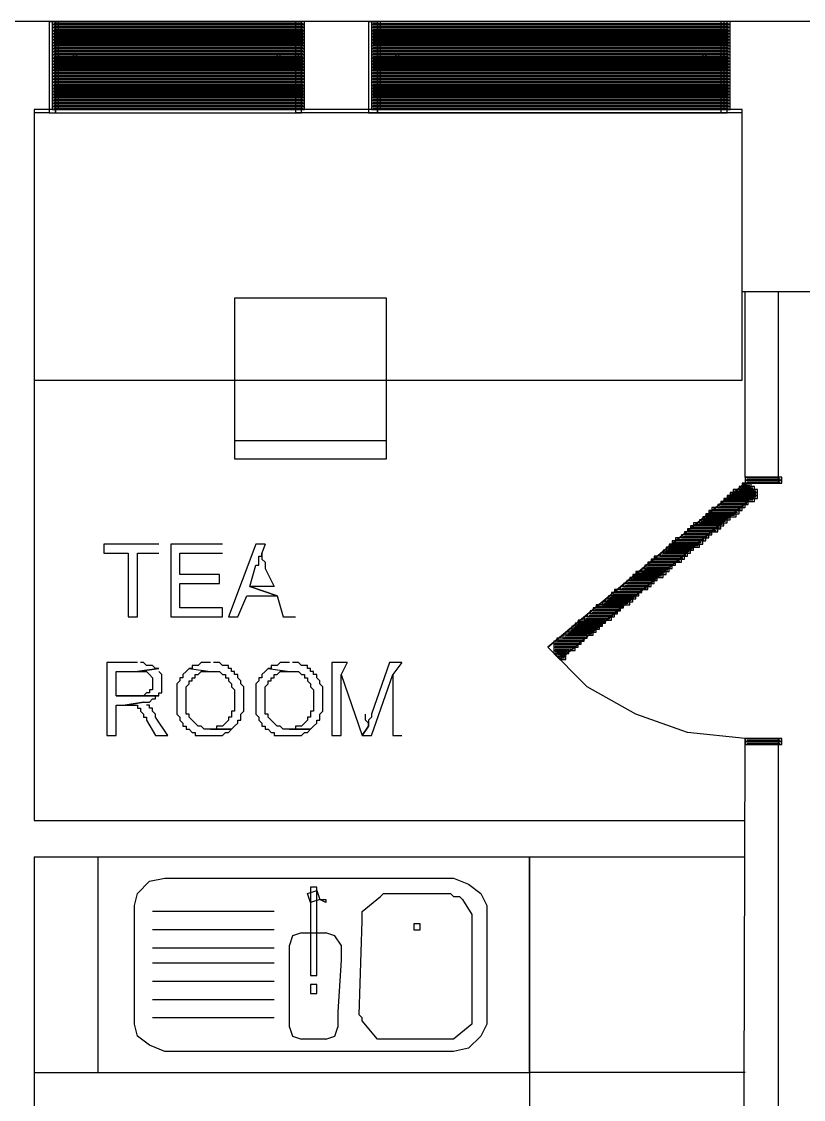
# Model space of a CAD drawing. Header units: millimetres. Extents: x 32 to 412, y 50 to 564.
# Drawn here: x 313.21 to 335.01, y 222.19 to 252.26 of the extents above; entities that cross this region are included whole.
import ezdxf

# ---------------------------------------------------------------- set-up
doc = ezdxf.new("R2010")
doc.units = ezdxf.units.MM
doc.layers.add('lease-plan', color=7, linetype='CONTINUOUS')

msp = doc.modelspace()

# ---------------------------------------------------------------- linework, layer by layer
at = {"layer": 'lease-plan', "color": 7}
for points in [[(313.983, 252.26), (310.254, 252.26)], [(313.983, 249.718), (321.017, 249.718), (321.017, 252.26), (313.983, 252.26), (313.983, 249.718), (313.983, 249.718)], [(313.983, 249.718), (314.153, 249.718), (314.153, 252.26), (313.983, 252.26), (313.983, 249.718), (313.983, 249.718), (314.153, 249.718), (314.153, 252.26), (313.983, 252.26), (313.983, 249.718), (313.983, 249.718)], [(313.983, 252.26), (314.153, 252.26)], [(313.983, 252.26), (321.017, 252.26)], [(314.068, 252.176), (321.102, 252.176), (321.102, 252.26), (314.068, 252.26), (314.068, 252.176), (314.068, 252.176)], [(314.068, 252.176), (314.237, 252.176), (314.237, 252.26), (314.068, 252.26), (314.068, 252.176), (314.068, 252.176)], [(314.068, 252.091), (321.102, 252.091), (321.102, 252.176), (314.068, 252.176), (314.068, 252.091), (314.068, 252.091)], [(314.068, 252.091), (314.237, 252.091), (314.237, 252.176), (314.068, 252.176), (314.068, 252.091), (314.068, 252.091)], [(314.068, 252.006), (321.102, 252.006), (321.102, 252.091), (314.068, 252.091), (314.068, 252.006), (314.068, 252.006)], [(314.068, 252.006), (314.237, 252.006), (314.237, 252.091), (314.068, 252.091), (314.068, 252.006), (314.068, 252.006)], [(314.068, 251.921), (321.102, 251.921), (321.102, 252.006), (314.068, 252.006), (314.068, 251.921), (314.068, 251.921)], [(314.068, 251.921), (314.237, 251.921), (314.237, 252.006), (314.068, 252.006), (314.068, 251.921), (314.068, 251.921)], [(314.11, 252.218), (321.059, 252.218)], [(314.11, 252.218), (314.195, 252.218)], [(314.11, 252.133), (321.059, 252.133)], [(314.11, 252.133), (314.195, 252.133)], [(314.11, 252.048), (321.059, 252.048)], [(314.11, 252.048), (314.195, 252.048)], [(314.153, 252.26), (314.153, 249.718)], [(320.848, 252.176), (321.102, 252.176), (321.102, 252.26), (320.848, 252.26), (320.848, 252.176), (320.848, 252.176)], [(320.848, 249.718), (321.017, 249.718), (321.017, 252.26), (320.848, 252.26), (320.848, 249.718), (320.848, 249.718), (321.017, 249.718), (321.017, 252.26), (320.848, 252.26), (320.848, 249.718), (320.848, 249.718)], [(321.017, 252.26), (320.848, 252.26)], [(320.848, 252.26), (320.848, 249.718)], [(320.848, 252.091), (321.102, 252.091), (321.102, 252.176), (320.848, 252.176), (320.848, 252.091), (320.848, 252.091)], [(320.848, 252.006), (321.102, 252.006), (321.102, 252.091), (320.848, 252.091), (320.848, 252.006), (320.848, 252.006)], [(320.848, 251.921), (321.102, 251.921), (321.102, 252.006), (320.848, 252.006), (320.848, 251.921), (320.848, 251.921)], [(320.89, 252.218), (321.059, 252.218)], [(320.89, 252.133), (321.059, 252.133)], [(320.89, 252.048), (321.059, 252.048)], [(322.881, 252.26), (321.017, 252.26)], [(322.881, 249.718), (332.882, 249.718), (332.882, 252.26), (322.881, 252.26), (322.881, 249.718), (322.881, 249.718)], [(322.881, 249.718), (323.136, 249.718), (323.136, 252.26), (322.881, 252.26), (322.881, 249.718), (322.881, 249.718), (323.136, 249.718), (323.136, 252.26), (322.881, 252.26), (322.881, 249.718), (322.881, 249.718)], [(322.881, 252.26), (323.136, 252.26)], [(332.882, 252.26), (322.881, 252.26)], [(322.966, 252.176), (332.966, 252.176), (332.966, 252.26), (322.966, 252.26), (322.966, 252.176), (322.966, 252.176)], [(322.966, 252.176), (323.22, 252.176), (323.22, 252.26), (322.966, 252.26), (322.966, 252.176), (322.966, 252.176)], [(322.966, 252.091), (332.966, 252.091), (332.966, 252.176), (322.966, 252.176), (322.966, 252.091), (322.966, 252.091)], [(322.966, 252.091), (323.22, 252.091), (323.22, 252.176), (322.966, 252.176), (322.966, 252.091), (322.966, 252.091)], [(322.966, 252.006), (332.966, 252.006), (332.966, 252.091), (322.966, 252.091), (322.966, 252.006), (322.966, 252.006)], [(322.966, 252.006), (323.22, 252.006), (323.22, 252.091), (322.966, 252.091), (322.966, 252.006), (322.966, 252.006)], [(322.966, 251.921), (332.966, 251.921), (332.966, 252.006), (322.966, 252.006), (322.966, 251.921), (322.966, 251.921)], [(322.966, 251.921), (323.22, 251.921), (323.22, 252.006), (322.966, 252.006), (322.966, 251.921), (322.966, 251.921)], [(323.009, 252.218), (332.924, 252.218)], [(323.009, 252.218), (323.178, 252.218)], [(323.009, 252.133), (332.924, 252.133)], [(323.009, 252.133), (323.178, 252.133)], [(323.009, 252.048), (332.924, 252.048)], [(323.009, 252.048), (323.178, 252.048)], [(323.136, 252.26), (323.136, 249.718)], [(332.712, 249.718), (332.882, 249.718), (332.882, 252.26), (332.712, 252.26), (332.712, 249.718), (332.712, 249.718), (332.882, 249.718), (332.882, 252.26), (332.712, 252.26), (332.712, 249.718), (332.712, 249.718)], [(332.882, 252.26), (332.712, 252.26)], [(332.712, 252.26), (332.712, 249.718)], [(332.797, 252.176), (332.966, 252.176), (332.966, 252.26), (332.797, 252.26), (332.797, 252.176), (332.797, 252.176)], [(332.797, 252.091), (332.966, 252.091), (332.966, 252.176), (332.797, 252.176), (332.797, 252.091), (332.797, 252.091)], [(332.797, 252.006), (332.966, 252.006), (332.966, 252.091), (332.797, 252.091), (332.797, 252.006), (332.797, 252.006)], [(332.797, 251.921), (332.966, 251.921), (332.966, 252.006), (332.797, 252.006), (332.797, 251.921), (332.797, 251.921)], [(332.839, 252.218), (332.924, 252.218)], [(332.839, 252.133), (332.924, 252.133)], [(332.839, 252.048), (332.924, 252.048)], [(335.848, 252.26), (332.882, 252.26)], [(314.068, 251.837), (321.102, 251.837), (321.102, 251.921), (314.068, 251.921), (314.068, 251.837), (314.068, 251.837)], [(314.068, 251.837), (314.237, 251.837), (314.237, 251.921), (314.068, 251.921), (314.068, 251.837), (314.068, 251.837)], [(314.068, 251.752), (321.102, 251.752), (321.102, 251.837), (314.068, 251.837), (314.068, 251.752), (314.068, 251.752)], [(314.068, 251.752), (314.237, 251.752), (314.237, 251.837), (314.068, 251.837), (314.068, 251.752), (314.068, 251.752)], [(314.068, 251.667), (321.102, 251.667), (321.102, 251.752), (314.068, 251.752), (314.068, 251.667), (314.068, 251.667)], [(314.068, 251.667), (314.237, 251.667), (314.237, 251.752), (314.068, 251.752), (314.068, 251.667), (314.068, 251.667)], [(314.11, 251.964), (321.059, 251.964)], [(314.11, 251.964), (314.195, 251.964)], [(314.11, 251.879), (321.059, 251.879)], [(314.11, 251.879), (314.195, 251.879)], [(314.11, 251.794), (321.059, 251.794)], [(314.11, 251.794), (314.195, 251.794)], [(314.11, 251.709), (321.059, 251.709)], [(314.11, 251.709), (314.195, 251.709)], [(320.848, 251.837), (321.102, 251.837), (321.102, 251.921), (320.848, 251.921), (320.848, 251.837), (320.848, 251.837)], [(320.848, 251.752), (321.102, 251.752), (321.102, 251.837), (320.848, 251.837), (320.848, 251.752), (320.848, 251.752)], [(320.848, 251.667), (321.102, 251.667), (321.102, 251.752), (320.848, 251.752), (320.848, 251.667), (320.848, 251.667)], [(320.89, 251.964), (321.059, 251.964)], [(320.89, 251.879), (321.059, 251.879)], [(320.89, 251.794), (321.059, 251.794)], [(320.89, 251.709), (321.059, 251.709)], [(322.966, 251.837), (332.966, 251.837), (332.966, 251.921), (322.966, 251.921), (322.966, 251.837), (322.966, 251.837)], [(322.966, 251.837), (323.22, 251.837), (323.22, 251.921), (322.966, 251.921), (322.966, 251.837), (322.966, 251.837)], [(322.966, 251.752), (332.966, 251.752), (332.966, 251.837), (322.966, 251.837), (322.966, 251.752), (322.966, 251.752)], [(322.966, 251.752), (323.22, 251.752), (323.22, 251.837), (322.966, 251.837), (322.966, 251.752), (322.966, 251.752)], [(322.966, 251.667), (332.966, 251.667), (332.966, 251.752), (322.966, 251.752), (322.966, 251.667), (322.966, 251.667)], [(322.966, 251.667), (323.22, 251.667), (323.22, 251.752), (322.966, 251.752), (322.966, 251.667), (322.966, 251.667)], [(323.009, 251.964), (332.924, 251.964)], [(323.009, 251.964), (323.178, 251.964)], [(323.009, 251.879), (332.924, 251.879)], [(323.009, 251.879), (323.178, 251.879)], [(323.009, 251.794), (332.924, 251.794)], [(323.009, 251.794), (323.178, 251.794)], [(323.009, 251.709), (332.924, 251.709)], [(323.009, 251.709), (323.178, 251.709)], [(332.797, 251.837), (332.966, 251.837), (332.966, 251.921), (332.797, 251.921), (332.797, 251.837), (332.797, 251.837)], [(332.797, 251.752), (332.966, 251.752), (332.966, 251.837), (332.797, 251.837), (332.797, 251.752), (332.797, 251.752)], [(332.797, 251.667), (332.966, 251.667), (332.966, 251.752), (332.797, 251.752), (332.797, 251.667), (332.797, 251.667)], [(332.839, 251.964), (332.924, 251.964)], [(332.839, 251.879), (332.924, 251.879)], [(332.839, 251.794), (332.924, 251.794)], [(332.839, 251.709), (332.924, 251.709)], [(314.068, 251.582), (321.102, 251.582), (321.102, 251.667), (314.068, 251.667), (314.068, 251.582), (314.068, 251.582)], [(314.068, 251.582), (314.237, 251.582), (314.237, 251.667), (314.068, 251.667), (314.068, 251.582), (314.068, 251.582)], [(314.068, 251.498), (321.102, 251.498), (321.102, 251.582), (314.068, 251.582), (314.068, 251.498), (314.068, 251.498)], [(314.068, 251.498), (314.237, 251.498), (314.237, 251.582), (314.068, 251.582), (314.068, 251.498), (314.068, 251.498)], [(314.068, 251.413), (321.102, 251.413), (321.102, 251.498), (314.068, 251.498), (314.068, 251.413), (314.068, 251.413)], [(314.068, 251.413), (314.237, 251.413), (314.237, 251.498), (314.068, 251.498), (314.068, 251.413), (314.068, 251.413)], [(314.068, 251.328), (321.102, 251.328), (321.102, 251.413), (314.068, 251.413), (314.068, 251.328), (314.068, 251.328)], [(314.068, 251.328), (314.237, 251.328), (314.237, 251.413), (314.068, 251.413), (314.068, 251.328), (314.068, 251.328)], [(314.11, 251.625), (321.059, 251.625)], [(314.11, 251.625), (314.195, 251.625)], [(314.11, 251.54), (321.059, 251.54)], [(314.11, 251.54), (314.195, 251.54)], [(314.11, 251.455), (321.059, 251.455)], [(314.11, 251.455), (314.195, 251.455)], [(320.848, 251.582), (321.102, 251.582), (321.102, 251.667), (320.848, 251.667), (320.848, 251.582), (320.848, 251.582)], [(320.848, 251.498), (321.102, 251.498), (321.102, 251.582), (320.848, 251.582), (320.848, 251.498), (320.848, 251.498)], [(320.848, 251.413), (321.102, 251.413), (321.102, 251.498), (320.848, 251.498), (320.848, 251.413), (320.848, 251.413)], [(320.848, 251.328), (321.102, 251.328), (321.102, 251.413), (320.848, 251.413), (320.848, 251.328), (320.848, 251.328)], [(320.89, 251.625), (321.059, 251.625)], [(320.89, 251.54), (321.059, 251.54)], [(320.89, 251.455), (321.059, 251.455)], [(322.966, 251.582), (332.966, 251.582), (332.966, 251.667), (322.966, 251.667), (322.966, 251.582), (322.966, 251.582)], [(322.966, 251.582), (323.22, 251.582), (323.22, 251.667), (322.966, 251.667), (322.966, 251.582), (322.966, 251.582)], [(322.966, 251.498), (332.966, 251.498), (332.966, 251.582), (322.966, 251.582), (322.966, 251.498), (322.966, 251.498)], [(322.966, 251.498), (323.22, 251.498), (323.22, 251.582), (322.966, 251.582), (322.966, 251.498), (322.966, 251.498)], [(322.966, 251.413), (332.966, 251.413), (332.966, 251.498), (322.966, 251.498), (322.966, 251.413), (322.966, 251.413)], [(322.966, 251.413), (323.22, 251.413), (323.22, 251.498), (322.966, 251.498), (322.966, 251.413), (322.966, 251.413)], [(322.966, 251.328), (332.966, 251.328), (332.966, 251.413), (322.966, 251.413), (322.966, 251.328), (322.966, 251.328)], [(322.966, 251.328), (323.22, 251.328), (323.22, 251.413), (322.966, 251.413), (322.966, 251.328), (322.966, 251.328)], [(323.009, 251.625), (332.924, 251.625)], [(323.009, 251.625), (323.178, 251.625)], [(323.009, 251.54), (332.924, 251.54)], [(323.009, 251.54), (323.178, 251.54)], [(323.009, 251.455), (332.924, 251.455)], [(323.009, 251.455), (323.178, 251.455)], [(332.797, 251.582), (332.966, 251.582), (332.966, 251.667), (332.797, 251.667), (332.797, 251.582), (332.797, 251.582)], [(332.797, 251.498), (332.966, 251.498), (332.966, 251.582), (332.797, 251.582), (332.797, 251.498), (332.797, 251.498)], [(332.797, 251.413), (332.966, 251.413), (332.966, 251.498), (332.797, 251.498), (332.797, 251.413), (332.797, 251.413)], [(332.797, 251.328), (332.966, 251.328), (332.966, 251.413), (332.797, 251.413), (332.797, 251.328), (332.797, 251.328)], [(332.839, 251.625), (332.924, 251.625)], [(332.839, 251.54), (332.924, 251.54)], [(332.839, 251.455), (332.924, 251.455)], [(314.068, 251.243), (321.102, 251.243), (321.102, 251.328), (314.068, 251.328), (314.068, 251.243), (314.068, 251.243)], [(314.068, 251.243), (314.237, 251.243), (314.237, 251.328), (314.068, 251.328), (314.068, 251.243), (314.068, 251.243)], [(314.068, 251.159), (321.102, 251.159), (321.102, 251.243), (314.068, 251.243), (314.068, 251.159), (314.068, 251.159)], [(314.068, 251.159), (314.237, 251.159), (314.237, 251.243), (314.068, 251.243), (314.068, 251.159), (314.068, 251.159)], [(314.068, 251.074), (321.102, 251.074), (321.102, 251.159), (314.068, 251.159), (314.068, 251.074), (314.068, 251.074)], [(314.068, 251.074), (314.237, 251.074), (314.237, 251.159), (314.068, 251.159), (314.068, 251.074), (314.068, 251.074)], [(314.11, 251.37), (321.059, 251.37)], [(314.11, 251.37), (314.195, 251.37)], [(314.11, 251.286), (321.059, 251.286)], [(314.11, 251.286), (314.195, 251.286)], [(314.11, 251.201), (321.059, 251.201)], [(314.11, 251.201), (314.195, 251.201)], [(314.11, 251.116), (321.059, 251.116)], [(314.11, 251.116), (314.195, 251.116)], [(314.153, 251.328), (314.153, 250.989)], [(314.153, 250.989), (314.661, 250.989), (314.661, 251.328), (314.153, 251.328), (314.153, 250.989), (314.153, 250.989), (314.661, 250.989), (314.661, 251.328), (314.153, 251.328), (314.153, 250.989), (314.153, 250.989)], [(314.153, 251.328), (314.661, 251.328)], [(314.237, 251.243), (314.746, 251.243), (314.746, 251.328), (314.237, 251.328), (314.237, 251.243), (314.237, 251.243)], [(314.237, 251.159), (314.746, 251.159), (314.746, 251.243), (314.237, 251.243), (314.237, 251.159), (314.237, 251.159)], [(314.237, 251.074), (314.746, 251.074), (314.746, 251.159), (314.237, 251.159), (314.237, 251.074), (314.237, 251.074)], [(314.28, 251.286), (314.703, 251.286)], [(314.28, 251.201), (314.703, 251.201)], [(314.28, 251.116), (314.703, 251.116)], [(314.661, 250.989), (320.339, 250.989), (320.339, 251.328), (314.661, 251.328), (314.661, 250.989), (314.661, 250.989), (320.339, 250.989), (320.339, 251.328), (314.661, 251.328), (314.661, 250.989), (314.661, 250.989)], [(314.661, 251.328), (314.661, 250.989)], [(314.661, 251.159), (320.339, 251.159)], [(314.661, 251.159), (320.339, 251.159), (314.661, 251.159), (314.661, 251.159)], [(320.339, 251.159), (314.661, 251.159), (320.339, 251.159), (314.661, 251.159), (320.339, 251.159), (320.339, 251.159)], [(314.746, 251.243), (320.424, 251.243), (320.424, 251.328), (314.746, 251.328), (314.746, 251.243), (314.746, 251.243)], [(314.746, 251.159), (320.424, 251.159), (320.424, 251.243), (314.746, 251.243), (314.746, 251.159), (314.746, 251.159)], [(314.746, 251.074), (320.424, 251.074), (320.424, 251.159), (314.746, 251.159), (314.746, 251.074), (314.746, 251.074)], [(314.787, 251.286), (320.38, 251.286)], [(314.787, 251.201), (320.38, 251.201)], [(314.787, 251.116), (320.38, 251.116)], [(320.339, 251.243), (320.932, 251.243), (320.932, 251.328), (320.339, 251.328), (320.339, 251.243), (320.339, 251.243)], [(320.339, 250.989), (320.848, 250.989), (320.848, 251.328), (320.339, 251.328), (320.339, 250.989), (320.339, 250.989), (320.848, 250.989), (320.848, 251.328), (320.339, 251.328), (320.339, 250.989), (320.339, 250.989)], [(320.848, 251.328), (320.339, 251.328)], [(320.339, 251.328), (320.339, 250.989)], [(320.339, 251.159), (320.932, 251.159), (320.932, 251.243), (320.339, 251.243), (320.339, 251.159), (320.339, 251.159)], [(320.339, 251.074), (320.932, 251.074), (320.932, 251.159), (320.339, 251.159), (320.339, 251.074), (320.339, 251.074)], [(320.381, 251.286), (320.889, 251.286)], [(320.381, 251.201), (320.889, 251.201)], [(320.381, 251.116), (320.889, 251.116)], [(320.848, 251.243), (321.102, 251.243), (321.102, 251.328), (320.848, 251.328), (320.848, 251.243), (320.848, 251.243)], [(320.848, 251.328), (320.848, 250.989)], [(320.848, 251.159), (321.102, 251.159), (321.102, 251.243), (320.848, 251.243), (320.848, 251.159), (320.848, 251.159)], [(320.848, 251.074), (321.102, 251.074), (321.102, 251.159), (320.848, 251.159), (320.848, 251.074), (320.848, 251.074)], [(320.89, 251.37), (321.059, 251.37)], [(320.89, 251.286), (321.059, 251.286)], [(320.89, 251.201), (321.059, 251.201)], [(320.89, 251.116), (321.059, 251.116)], [(322.966, 251.243), (332.966, 251.243), (332.966, 251.328), (322.966, 251.328), (322.966, 251.243), (322.966, 251.243)], [(322.966, 251.243), (323.22, 251.243), (323.22, 251.328), (322.966, 251.328), (322.966, 251.243), (322.966, 251.243)], [(322.966, 251.159), (332.966, 251.159), (332.966, 251.243), (322.966, 251.243), (322.966, 251.159), (322.966, 251.159)], [(322.966, 251.159), (323.22, 251.159), (323.22, 251.243), (322.966, 251.243), (322.966, 251.159), (322.966, 251.159)], [(322.966, 251.074), (332.966, 251.074), (332.966, 251.159), (322.966, 251.159), (322.966, 251.074), (322.966, 251.074)], [(322.966, 251.074), (323.22, 251.074), (323.22, 251.159), (322.966, 251.159), (322.966, 251.074), (322.966, 251.074)], [(323.009, 251.37), (332.924, 251.37)], [(323.009, 251.37), (323.178, 251.37)], [(323.009, 251.286), (332.924, 251.286)], [(323.009, 251.286), (323.178, 251.286)], [(323.009, 251.201), (332.924, 251.201)], [(323.009, 251.201), (323.178, 251.201)], [(323.009, 251.116), (332.924, 251.116)], [(323.009, 251.116), (323.178, 251.116)], [(323.136, 251.328), (323.136, 250.989)], [(323.136, 251.243), (323.729, 251.243), (323.729, 251.328), (323.136, 251.328), (323.136, 251.243), (323.136, 251.243)], [(323.136, 250.989), (323.644, 250.989), (323.644, 251.328), (323.136, 251.328), (323.136, 250.989), (323.136, 250.989), (323.644, 250.989), (323.644, 251.328), (323.136, 251.328), (323.136, 250.989), (323.136, 250.989)], [(323.136, 251.328), (323.644, 251.328)], [(323.136, 251.159), (323.729, 251.159), (323.729, 251.243), (323.136, 251.243), (323.136, 251.159), (323.136, 251.159)], [(323.136, 251.074), (323.729, 251.074), (323.729, 251.159), (323.136, 251.159), (323.136, 251.074), (323.136, 251.074)], [(323.177, 251.286), (323.685, 251.286)], [(323.177, 251.201), (323.685, 251.201)], [(323.177, 251.116), (323.685, 251.116)], [(323.644, 251.243), (332.288, 251.243), (332.288, 251.328), (323.644, 251.328), (323.644, 251.243), (323.644, 251.243)], [(323.644, 250.989), (332.204, 250.989), (332.204, 251.328), (323.644, 251.328), (323.644, 250.989), (323.644, 250.989), (332.204, 250.989), (332.204, 251.328), (323.644, 251.328), (323.644, 250.989), (323.644, 250.989)], [(323.644, 251.328), (323.644, 250.989)], [(323.644, 251.159), (332.288, 251.159), (332.288, 251.243), (323.644, 251.243), (323.644, 251.159), (323.644, 251.159)], [(323.644, 251.074), (332.288, 251.074), (332.288, 251.159), (323.644, 251.159), (323.644, 251.074), (323.644, 251.074)], [(323.644, 251.159), (332.204, 251.159), (323.644, 251.159), (332.204, 251.159), (332.204, 251.159)], [(323.644, 251.159), (332.204, 251.159), (323.644, 251.159), (332.204, 251.159), (323.644, 251.159), (323.644, 251.159)], [(323.686, 251.286), (332.245, 251.286)], [(323.686, 251.201), (332.245, 251.201)], [(323.686, 251.116), (332.245, 251.116)], [(332.204, 250.989), (332.712, 250.989), (332.712, 251.328), (332.204, 251.328), (332.204, 250.989), (332.204, 250.989), (332.712, 250.989), (332.712, 251.328), (332.204, 251.328), (332.204, 250.989), (332.204, 250.989)], [(332.712, 251.328), (332.204, 251.328)], [(332.204, 251.328), (332.204, 250.989)], [(332.288, 251.243), (332.797, 251.243), (332.797, 251.328), (332.288, 251.328), (332.288, 251.243), (332.288, 251.243)], [(332.288, 251.159), (332.797, 251.159), (332.797, 251.243), (332.288, 251.243), (332.288, 251.159), (332.288, 251.159)], [(332.288, 251.074), (332.797, 251.074), (332.797, 251.159), (332.288, 251.159), (332.288, 251.074), (332.288, 251.074)], [(332.331, 251.286), (332.754, 251.286)], [(332.331, 251.201), (332.754, 251.201)], [(332.331, 251.116), (332.754, 251.116)], [(332.712, 251.328), (332.712, 250.989)], [(332.797, 251.243), (332.966, 251.243), (332.966, 251.328), (332.797, 251.328), (332.797, 251.243), (332.797, 251.243)], [(332.797, 251.159), (332.966, 251.159), (332.966, 251.243), (332.797, 251.243), (332.797, 251.159), (332.797, 251.159)], [(332.797, 251.074), (332.966, 251.074), (332.966, 251.159), (332.797, 251.159), (332.797, 251.074), (332.797, 251.074)], [(332.839, 251.37), (332.924, 251.37)], [(332.839, 251.286), (332.924, 251.286)], [(332.839, 251.201), (332.924, 251.201)], [(332.839, 251.116), (332.924, 251.116)], [(314.068, 250.989), (321.102, 250.989), (321.102, 251.074), (314.068, 251.074), (314.068, 250.989), (314.068, 250.989)], [(314.068, 250.989), (314.237, 250.989), (314.237, 251.074), (314.068, 251.074), (314.068, 250.989), (314.068, 250.989)], [(314.068, 250.904), (321.102, 250.904), (321.102, 250.989), (314.068, 250.989), (314.068, 250.904), (314.068, 250.904)], [(314.068, 250.904), (314.237, 250.904), (314.237, 250.989), (314.068, 250.989), (314.068, 250.904), (314.068, 250.904)], [(314.068, 250.82), (321.102, 250.82), (321.102, 250.904), (314.068, 250.904), (314.068, 250.82), (314.068, 250.82)], [(314.068, 250.82), (314.237, 250.82), (314.237, 250.904), (314.068, 250.904), (314.068, 250.82), (314.068, 250.82)], [(314.068, 250.735), (321.102, 250.735), (321.102, 250.82), (314.068, 250.82), (314.068, 250.735), (314.068, 250.735)], [(314.068, 250.735), (314.237, 250.735), (314.237, 250.82), (314.068, 250.82), (314.068, 250.735), (314.068, 250.735)], [(314.11, 251.031), (321.059, 251.031)], [(314.11, 251.031), (314.195, 251.031)], [(314.11, 250.947), (321.059, 250.947)], [(314.11, 250.947), (314.195, 250.947)], [(314.11, 250.862), (321.059, 250.862)], [(314.11, 250.862), (314.195, 250.862)], [(314.153, 250.989), (314.661, 250.989)], [(314.237, 250.989), (314.746, 250.989), (314.746, 251.074), (314.237, 251.074), (314.237, 250.989), (314.237, 250.989)], [(314.28, 251.031), (314.703, 251.031)], [(314.746, 250.989), (320.424, 250.989), (320.424, 251.074), (314.746, 251.074), (314.746, 250.989), (314.746, 250.989)], [(314.787, 251.031), (320.38, 251.031)], [(320.339, 250.989), (320.932, 250.989), (320.932, 251.074), (320.339, 251.074), (320.339, 250.989), (320.339, 250.989)], [(320.848, 250.989), (320.339, 250.989)], [(320.381, 251.031), (320.889, 251.031)], [(320.848, 250.989), (321.102, 250.989), (321.102, 251.074), (320.848, 251.074), (320.848, 250.989), (320.848, 250.989)], [(320.848, 250.904), (321.102, 250.904), (321.102, 250.989), (320.848, 250.989), (320.848, 250.904), (320.848, 250.904)], [(320.848, 250.82), (321.102, 250.82), (321.102, 250.904), (320.848, 250.904), (320.848, 250.82), (320.848, 250.82)], [(320.848, 250.735), (321.102, 250.735), (321.102, 250.82), (320.848, 250.82), (320.848, 250.735), (320.848, 250.735)], [(320.89, 251.031), (321.059, 251.031)], [(320.89, 250.947), (321.059, 250.947)], [(320.89, 250.862), (321.059, 250.862)], [(322.966, 250.989), (332.966, 250.989), (332.966, 251.074), (322.966, 251.074), (322.966, 250.989), (322.966, 250.989)], [(322.966, 250.989), (323.22, 250.989), (323.22, 251.074), (322.966, 251.074), (322.966, 250.989), (322.966, 250.989)], [(322.966, 250.904), (332.966, 250.904), (332.966, 250.989), (322.966, 250.989), (322.966, 250.904), (322.966, 250.904)], [(322.966, 250.904), (323.22, 250.904), (323.22, 250.989), (322.966, 250.989), (322.966, 250.904), (322.966, 250.904)], [(322.966, 250.82), (332.966, 250.82), (332.966, 250.904), (322.966, 250.904), (322.966, 250.82), (322.966, 250.82)], [(322.966, 250.82), (323.22, 250.82), (323.22, 250.904), (322.966, 250.904), (322.966, 250.82), (322.966, 250.82)], [(322.966, 250.735), (332.966, 250.735), (332.966, 250.82), (322.966, 250.82), (322.966, 250.735), (322.966, 250.735)], [(322.966, 250.735), (323.22, 250.735), (323.22, 250.82), (322.966, 250.82), (322.966, 250.735), (322.966, 250.735)], [(323.009, 251.031), (332.924, 251.031)], [(323.009, 251.031), (323.178, 251.031)], [(323.009, 250.947), (332.924, 250.947)], [(323.009, 250.947), (323.178, 250.947)], [(323.009, 250.862), (332.924, 250.862)], [(323.009, 250.862), (323.178, 250.862)], [(323.136, 250.989), (323.729, 250.989), (323.729, 251.074), (323.136, 251.074), (323.136, 250.989), (323.136, 250.989)], [(323.136, 250.989), (323.644, 250.989)], [(323.177, 251.031), (323.685, 251.031)], [(323.644, 250.989), (332.288, 250.989), (332.288, 251.074), (323.644, 251.074), (323.644, 250.989), (323.644, 250.989)], [(323.686, 251.031), (332.245, 251.031)], [(332.712, 250.989), (332.204, 250.989)], [(332.288, 250.989), (332.797, 250.989), (332.797, 251.074), (332.288, 251.074), (332.288, 250.989), (332.288, 250.989)], [(332.331, 251.031), (332.754, 251.031)], [(332.797, 250.989), (332.966, 250.989), (332.966, 251.074), (332.797, 251.074), (332.797, 250.989), (332.797, 250.989)], [(332.797, 250.904), (332.966, 250.904), (332.966, 250.989), (332.797, 250.989), (332.797, 250.904), (332.797, 250.904)], [(332.797, 250.82), (332.966, 250.82), (332.966, 250.904), (332.797, 250.904), (332.797, 250.82), (332.797, 250.82)], [(332.797, 250.735), (332.966, 250.735), (332.966, 250.82), (332.797, 250.82), (332.797, 250.735), (332.797, 250.735)], [(332.839, 251.031), (332.924, 251.031)], [(332.839, 250.947), (332.924, 250.947)], [(332.839, 250.862), (332.924, 250.862)], [(314.068, 250.65), (321.102, 250.65), (321.102, 250.735), (314.068, 250.735), (314.068, 250.65), (314.068, 250.65)], [(314.068, 250.65), (314.237, 250.65), (314.237, 250.735), (314.068, 250.735), (314.068, 250.65), (314.068, 250.65)], [(314.068, 250.565), (321.102, 250.565), (321.102, 250.65), (314.068, 250.65), (314.068, 250.565), (314.068, 250.565)], [(314.068, 250.565), (314.237, 250.565), (314.237, 250.65), (314.068, 250.65), (314.068, 250.565), (314.068, 250.565)], [(314.068, 250.481), (321.102, 250.481), (321.102, 250.565), (314.068, 250.565), (314.068, 250.481), (314.068, 250.481)], [(314.068, 250.481), (314.237, 250.481), (314.237, 250.565), (314.068, 250.565), (314.068, 250.481), (314.068, 250.481)], [(314.11, 250.777), (321.059, 250.777)], [(314.11, 250.777), (314.195, 250.777)], [(314.11, 250.692), (321.059, 250.692)], [(314.11, 250.692), (314.195, 250.692)], [(314.11, 250.608), (321.059, 250.608)], [(314.11, 250.608), (314.195, 250.608)], [(314.11, 250.523), (321.059, 250.523)], [(314.11, 250.523), (314.195, 250.523)], [(320.848, 250.65), (321.102, 250.65), (321.102, 250.735), (320.848, 250.735), (320.848, 250.65), (320.848, 250.65)], [(320.848, 250.565), (321.102, 250.565), (321.102, 250.65), (320.848, 250.65), (320.848, 250.565), (320.848, 250.565)], [(320.848, 250.481), (321.102, 250.481), (321.102, 250.565), (320.848, 250.565), (320.848, 250.481), (320.848, 250.481)], [(320.89, 250.777), (321.059, 250.777)], [(320.89, 250.692), (321.059, 250.692)], [(320.89, 250.608), (321.059, 250.608)], [(320.89, 250.523), (321.059, 250.523)], [(322.966, 250.65), (332.966, 250.65), (332.966, 250.735), (322.966, 250.735), (322.966, 250.65), (322.966, 250.65)], [(322.966, 250.65), (323.22, 250.65), (323.22, 250.735), (322.966, 250.735), (322.966, 250.65), (322.966, 250.65)], [(322.966, 250.565), (332.966, 250.565), (332.966, 250.65), (322.966, 250.65), (322.966, 250.565), (322.966, 250.565)], [(322.966, 250.565), (323.22, 250.565), (323.22, 250.65), (322.966, 250.65), (322.966, 250.565), (322.966, 250.565)], [(322.966, 250.481), (332.966, 250.481), (332.966, 250.565), (322.966, 250.565), (322.966, 250.481), (322.966, 250.481)], [(322.966, 250.481), (323.22, 250.481), (323.22, 250.565), (322.966, 250.565), (322.966, 250.481), (322.966, 250.481)], [(323.009, 250.777), (332.924, 250.777)], [(323.009, 250.777), (323.178, 250.777)], [(323.009, 250.692), (332.924, 250.692)], [(323.009, 250.692), (323.178, 250.692)], [(323.009, 250.608), (332.924, 250.608)], [(323.009, 250.608), (323.178, 250.608)], [(323.009, 250.523), (332.924, 250.523)], [(323.009, 250.523), (323.178, 250.523)], [(332.797, 250.65), (332.966, 250.65), (332.966, 250.735), (332.797, 250.735), (332.797, 250.65), (332.797, 250.65)], [(332.797, 250.565), (332.966, 250.565), (332.966, 250.65), (332.797, 250.65), (332.797, 250.565), (332.797, 250.565)], [(332.797, 250.481), (332.966, 250.481), (332.966, 250.565), (332.797, 250.565), (332.797, 250.481), (332.797, 250.481)], [(332.839, 250.777), (332.924, 250.777)], [(332.839, 250.692), (332.924, 250.692)], [(332.839, 250.608), (332.924, 250.608)], [(332.839, 250.523), (332.924, 250.523)], [(314.068, 250.396), (321.102, 250.396), (321.102, 250.481), (314.068, 250.481), (314.068, 250.396), (314.068, 250.396)], [(314.068, 250.396), (314.237, 250.396), (314.237, 250.481), (314.068, 250.481), (314.068, 250.396), (314.068, 250.396)], [(314.068, 250.311), (321.102, 250.311), (321.102, 250.396), (314.068, 250.396), (314.068, 250.311), (314.068, 250.311)], [(314.068, 250.311), (314.237, 250.311), (314.237, 250.396), (314.068, 250.396), (314.068, 250.311), (314.068, 250.311)], [(314.068, 250.226), (321.102, 250.226), (321.102, 250.311), (314.068, 250.311), (314.068, 250.226), (314.068, 250.226)], [(314.068, 250.226), (314.237, 250.226), (314.237, 250.311), (314.068, 250.311), (314.068, 250.226), (314.068, 250.226)], [(314.068, 250.142), (321.102, 250.142), (321.102, 250.226), (314.068, 250.226), (314.068, 250.142), (314.068, 250.142)], [(314.068, 250.142), (314.237, 250.142), (314.237, 250.226), (314.068, 250.226), (314.068, 250.142), (314.068, 250.142)], [(314.11, 250.438), (321.059, 250.438)], [(314.11, 250.438), (314.195, 250.438)], [(314.11, 250.353), (321.059, 250.353)], [(314.11, 250.353), (314.195, 250.353)], [(314.11, 250.269), (321.059, 250.269)], [(314.11, 250.269), (314.195, 250.269)], [(320.848, 250.396), (321.102, 250.396), (321.102, 250.481), (320.848, 250.481), (320.848, 250.396), (320.848, 250.396)], [(320.848, 250.311), (321.102, 250.311), (321.102, 250.396), (320.848, 250.396), (320.848, 250.311), (320.848, 250.311)], [(320.848, 250.226), (321.102, 250.226), (321.102, 250.311), (320.848, 250.311), (320.848, 250.226), (320.848, 250.226)], [(320.848, 250.142), (321.102, 250.142), (321.102, 250.226), (320.848, 250.226), (320.848, 250.142), (320.848, 250.142)], [(320.89, 250.438), (321.059, 250.438)], [(320.89, 250.353), (321.059, 250.353)], [(320.89, 250.269), (321.059, 250.269)], [(322.966, 250.396), (332.966, 250.396), (332.966, 250.481), (322.966, 250.481), (322.966, 250.396), (322.966, 250.396)], [(322.966, 250.396), (323.22, 250.396), (323.22, 250.481), (322.966, 250.481), (322.966, 250.396), (322.966, 250.396)], [(322.966, 250.311), (332.966, 250.311), (332.966, 250.396), (322.966, 250.396), (322.966, 250.311), (322.966, 250.311)], [(322.966, 250.311), (323.22, 250.311), (323.22, 250.396), (322.966, 250.396), (322.966, 250.311), (322.966, 250.311)], [(322.966, 250.226), (332.966, 250.226), (332.966, 250.311), (322.966, 250.311), (322.966, 250.226), (322.966, 250.226)], [(322.966, 250.226), (323.22, 250.226), (323.22, 250.311), (322.966, 250.311), (322.966, 250.226), (322.966, 250.226)], [(322.966, 250.142), (332.966, 250.142), (332.966, 250.226), (322.966, 250.226), (322.966, 250.142), (322.966, 250.142)], [(322.966, 250.142), (323.22, 250.142), (323.22, 250.226), (322.966, 250.226), (322.966, 250.142), (322.966, 250.142)], [(323.009, 250.438), (332.924, 250.438)], [(323.009, 250.438), (323.178, 250.438)], [(323.009, 250.353), (332.924, 250.353)], [(323.009, 250.353), (323.178, 250.353)], [(323.009, 250.269), (332.924, 250.269)], [(323.009, 250.269), (323.178, 250.269)], [(332.797, 250.396), (332.966, 250.396), (332.966, 250.481), (332.797, 250.481), (332.797, 250.396), (332.797, 250.396)], [(332.797, 250.311), (332.966, 250.311), (332.966, 250.396), (332.797, 250.396), (332.797, 250.311), (332.797, 250.311)], [(332.797, 250.226), (332.966, 250.226), (332.966, 250.311), (332.797, 250.311), (332.797, 250.226), (332.797, 250.226)], [(332.797, 250.142), (332.966, 250.142), (332.966, 250.226), (332.797, 250.226), (332.797, 250.142), (332.797, 250.142)], [(332.839, 250.438), (332.924, 250.438)], [(332.839, 250.353), (332.924, 250.353)], [(332.839, 250.269), (332.924, 250.269)], [(314.068, 250.057), (321.102, 250.057), (321.102, 250.142), (314.068, 250.142), (314.068, 250.057), (314.068, 250.057)], [(314.068, 250.057), (314.237, 250.057), (314.237, 250.142), (314.068, 250.142), (314.068, 250.057), (314.068, 250.057)], [(314.068, 249.972), (321.102, 249.972), (321.102, 250.057), (314.068, 250.057), (314.068, 249.972), (314.068, 249.972)], [(314.068, 249.972), (314.237, 249.972), (314.237, 250.057), (314.068, 250.057), (314.068, 249.972), (314.068, 249.972)], [(314.068, 249.887), (321.102, 249.887), (321.102, 249.972), (314.068, 249.972), (314.068, 249.887), (314.068, 249.887)], [(314.068, 249.887), (314.237, 249.887), (314.237, 249.972), (314.068, 249.972), (314.068, 249.887), (314.068, 249.887)], [(314.068, 249.803), (321.102, 249.803), (321.102, 249.887), (314.068, 249.887), (314.068, 249.803), (314.068, 249.803)], [(314.068, 249.803), (314.237, 249.803), (314.237, 249.887), (314.068, 249.887), (314.068, 249.803), (314.068, 249.803)], [(314.11, 250.184), (321.059, 250.184)], [(314.11, 250.184), (314.195, 250.184)], [(314.11, 250.099), (321.059, 250.099)], [(314.11, 250.099), (314.195, 250.099)], [(314.11, 250.015), (321.059, 250.015)], [(314.11, 250.015), (314.195, 250.015)], [(314.11, 249.93), (321.059, 249.93)], [(314.11, 249.93), (314.195, 249.93)], [(320.848, 250.057), (321.102, 250.057), (321.102, 250.142), (320.848, 250.142), (320.848, 250.057), (320.848, 250.057)], [(320.848, 249.972), (321.102, 249.972), (321.102, 250.057), (320.848, 250.057), (320.848, 249.972), (320.848, 249.972)], [(320.848, 249.887), (321.102, 249.887), (321.102, 249.972), (320.848, 249.972), (320.848, 249.887), (320.848, 249.887)], [(320.848, 249.803), (321.102, 249.803), (321.102, 249.887), (320.848, 249.887), (320.848, 249.803), (320.848, 249.803)], [(320.89, 250.184), (321.059, 250.184)], [(320.89, 250.099), (321.059, 250.099)], [(320.89, 250.015), (321.059, 250.015)], [(320.89, 249.93), (321.059, 249.93)], [(322.966, 250.057), (332.966, 250.057), (332.966, 250.142), (322.966, 250.142), (322.966, 250.057), (322.966, 250.057)], [(322.966, 250.057), (323.22, 250.057), (323.22, 250.142), (322.966, 250.142), (322.966, 250.057), (322.966, 250.057)], [(322.966, 249.972), (332.966, 249.972), (332.966, 250.057), (322.966, 250.057), (322.966, 249.972), (322.966, 249.972)], [(322.966, 249.972), (323.22, 249.972), (323.22, 250.057), (322.966, 250.057), (322.966, 249.972), (322.966, 249.972)], [(322.966, 249.887), (332.966, 249.887), (332.966, 249.972), (322.966, 249.972), (322.966, 249.887), (322.966, 249.887)], [(322.966, 249.887), (323.22, 249.887), (323.22, 249.972), (322.966, 249.972), (322.966, 249.887), (322.966, 249.887)], [(322.966, 249.803), (332.966, 249.803), (332.966, 249.887), (322.966, 249.887), (322.966, 249.803), (322.966, 249.803)], [(322.966, 249.803), (323.22, 249.803), (323.22, 249.887), (322.966, 249.887), (322.966, 249.803), (322.966, 249.803)], [(323.009, 250.184), (332.924, 250.184)], [(323.009, 250.184), (323.178, 250.184)], [(323.009, 250.099), (332.924, 250.099)], [(323.009, 250.099), (323.178, 250.099)], [(323.009, 250.015), (332.924, 250.015)], [(323.009, 250.015), (323.178, 250.015)], [(323.009, 249.93), (332.924, 249.93)], [(323.009, 249.93), (323.178, 249.93)], [(332.797, 250.057), (332.966, 250.057), (332.966, 250.142), (332.797, 250.142), (332.797, 250.057), (332.797, 250.057)], [(332.797, 249.972), (332.966, 249.972), (332.966, 250.057), (332.797, 250.057), (332.797, 249.972), (332.797, 249.972)], [(332.797, 249.887), (332.966, 249.887), (332.966, 249.972), (332.797, 249.972), (332.797, 249.887), (332.797, 249.887)], [(332.797, 249.803), (332.966, 249.803), (332.966, 249.887), (332.797, 249.887), (332.797, 249.803), (332.797, 249.803)], [(332.839, 250.184), (332.924, 250.184)], [(332.839, 250.099), (332.924, 250.099)], [(332.839, 250.015), (332.924, 250.015)], [(332.839, 249.93), (332.924, 249.93)], [(313.559, 242.26), (333.305, 242.26), (333.305, 249.803), (313.559, 249.803), (313.559, 242.26), (313.559, 242.26)], [(313.559, 249.718), (313.559, 229.972)], [(313.983, 249.718), (313.559, 249.718)], [(313.983, 249.718), (314.153, 249.718)], [(313.983, 249.718), (321.017, 249.718)], [(314.11, 249.845), (321.059, 249.845)], [(314.11, 249.845), (314.195, 249.845)], [(321.017, 249.718), (320.848, 249.718)], [(320.89, 249.845), (321.059, 249.845)], [(322.881, 249.718), (321.017, 249.718)], [(322.881, 249.718), (323.136, 249.718)], [(332.882, 249.718), (322.881, 249.718)], [(323.009, 249.845), (332.924, 249.845)], [(323.009, 249.845), (323.178, 249.845)], [(332.882, 249.718), (332.712, 249.718)], [(332.839, 249.845), (332.924, 249.845)], [(333.305, 249.718), (332.882, 249.718)], [(333.305, 244.718), (333.305, 249.718)], [(319.153, 240.057), (323.39, 240.057), (323.39, 244.548), (319.153, 244.548), (319.153, 240.057), (319.153, 240.057), (323.39, 240.057), (323.39, 240.565), (319.153, 240.565), (319.153, 240.057), (319.153, 240.057)], [(336.356, 244.718), (333.305, 244.718)], [(333.39, 239.548), (333.39, 244.718)], [(334.322, 239.548), (334.322, 244.718)], [(333.39, 239.379), (327.882, 234.803), (328.22, 234.464), (333.644, 239.04), (333.39, 239.379), (333.39, 239.379)], [(327.882, 234.803), (328.22, 234.464), (333.644, 239.04), (333.39, 239.379), (327.882, 234.803), (333.39, 239.379)], [(333.305, 239.294), (333.559, 239.294), (333.559, 239.379), (333.305, 239.379), (333.305, 239.294), (333.305, 239.294)], [(333.39, 239.548), (334.322, 239.548)], [(333.39, 239.464), (334.407, 239.464), (334.407, 239.548), (333.39, 239.548), (333.39, 239.464), (333.39, 239.464)], [(333.39, 239.379), (334.322, 239.379), (334.322, 239.548), (333.39, 239.548), (333.39, 239.379), (333.39, 239.379), (334.322, 239.379), (334.322, 239.548), (333.39, 239.548), (333.39, 239.379), (333.39, 239.379)], [(333.39, 239.548), (333.39, 239.379)], [(333.39, 239.379), (334.407, 239.379), (334.407, 239.464), (333.39, 239.464), (333.39, 239.379), (333.39, 239.379)], [(333.39, 239.379), (334.322, 239.379)], [(333.39, 239.379), (333.644, 239.04)], [(333.432, 239.506), (334.364, 239.506)], [(333.432, 239.421), (334.364, 239.421)], [(334.322, 239.548), (334.322, 239.379)], [(332.966, 239.04), (333.729, 239.04), (333.729, 239.125), (332.966, 239.125), (332.966, 239.04), (332.966, 239.04)], [(333.008, 239.082), (333.685, 239.082)], [(333.051, 239.125), (333.729, 239.125), (333.729, 239.209), (333.051, 239.209), (333.051, 239.125), (333.051, 239.125)], [(333.093, 239.167), (333.686, 239.167)], [(333.22, 239.209), (333.644, 239.209), (333.644, 239.294), (333.22, 239.294), (333.22, 239.209), (333.22, 239.209)], [(333.262, 239.252), (333.601, 239.252)], [(333.348, 239.337), (333.517, 239.337)], [(333.644, 239.04), (328.22, 234.464), (327.882, 234.803)], [(332.627, 238.701), (333.39, 238.701), (333.39, 238.786), (332.627, 238.786), (332.627, 238.701), (332.627, 238.701)], [(332.712, 238.786), (333.475, 238.786), (333.475, 238.87), (332.712, 238.87), (332.712, 238.786), (332.712, 238.786)], [(332.754, 238.828), (333.431, 238.828)], [(332.797, 238.87), (333.644, 238.87), (333.644, 238.955), (332.797, 238.955), (332.797, 238.87), (332.797, 238.87)], [(332.838, 238.913), (333.601, 238.913)], [(332.882, 238.955), (333.729, 238.955), (333.729, 239.04), (332.882, 239.04), (332.882, 238.955), (332.882, 238.955)], [(332.923, 238.998), (333.685, 238.998)], [(332.288, 238.447), (333.136, 238.447), (333.136, 238.531), (332.288, 238.531), (332.288, 238.447), (332.288, 238.447)], [(332.33, 238.489), (333.092, 238.489)], [(332.373, 238.531), (333.22, 238.531), (333.22, 238.616), (332.373, 238.616), (332.373, 238.531), (332.373, 238.531)], [(332.415, 238.574), (333.177, 238.574)], [(332.458, 238.616), (333.305, 238.616), (333.305, 238.701), (332.458, 238.701), (332.458, 238.616), (332.458, 238.616)], [(332.499, 238.659), (333.262, 238.659)], [(332.669, 238.743), (333.346, 238.743)], [(331.865, 238.108), (332.712, 238.108), (332.712, 238.192), (331.865, 238.192), (331.865, 238.108), (331.865, 238.108)], [(331.949, 238.192), (332.797, 238.192), (332.797, 238.277), (331.949, 238.277), (331.949, 238.192), (331.949, 238.192)], [(331.991, 238.235), (332.753, 238.235)], [(332.119, 238.277), (332.882, 238.277), (332.882, 238.362), (332.119, 238.362), (332.119, 238.277), (332.119, 238.277)], [(332.16, 238.32), (332.838, 238.32)], [(332.204, 238.362), (332.966, 238.362), (332.966, 238.447), (332.204, 238.447), (332.204, 238.362), (332.204, 238.362)], [(332.245, 238.404), (332.923, 238.404)], [(331.61, 237.853), (332.373, 237.853), (332.373, 237.938), (331.61, 237.938), (331.61, 237.853), (331.61, 237.853)], [(331.652, 237.896), (332.329, 237.896)], [(331.695, 237.938), (332.458, 237.938), (332.458, 238.023), (331.695, 238.023), (331.695, 237.938), (331.695, 237.938)], [(331.737, 237.981), (332.414, 237.981)], [(331.78, 238.023), (332.627, 238.023), (332.627, 238.108), (331.78, 238.108), (331.78, 238.023), (331.78, 238.023)], [(331.821, 238.065), (332.584, 238.065)], [(331.906, 238.15), (332.668, 238.15)], [(317.034, 237.684), (315.509, 237.684), (315.509, 237.43), (316.187, 237.43), (316.187, 235.65), (316.441, 235.65), (316.441, 237.43), (317.034, 237.43)], [(318.814, 237.684), (317.373, 237.684), (317.373, 235.65), (318.814, 235.65), (318.814, 235.904), (317.627, 235.904), (317.627, 236.582), (318.729, 236.582), (318.729, 236.837), (317.627, 236.837), (317.627, 237.43), (318.814, 237.43)], [(320, 237.684), (319.746, 237.684), (318.983, 235.65), (319.237, 235.65), (319.492, 236.243), (320.339, 236.243), (319.576, 236.498), (319.746, 237.091), (319.831, 237.091), (319.831, 237.345), (319.915, 237.345), (319.915, 237.43)], [(320, 237.684), (319.915, 237.43), (319.915, 237.26), (320, 237.176), (320, 237.006), (320.254, 236.498), (319.576, 236.498), (320.339, 236.243), (320.509, 235.65), (320.848, 235.65)], [(331.187, 237.515), (331.949, 237.515), (331.949, 237.599), (331.187, 237.599), (331.187, 237.515), (331.187, 237.515)], [(331.271, 237.599), (332.119, 237.599), (332.119, 237.684), (331.271, 237.684), (331.271, 237.599), (331.271, 237.599)], [(331.313, 237.642), (332.075, 237.642)], [(331.356, 237.684), (332.204, 237.684), (332.204, 237.769), (331.356, 237.769), (331.356, 237.684), (331.356, 237.684)], [(331.398, 237.726), (332.16, 237.726)], [(331.441, 237.769), (332.288, 237.769), (332.288, 237.853), (331.441, 237.853), (331.441, 237.769), (331.441, 237.769)], [(331.482, 237.811), (332.245, 237.811)], [(330.763, 237.176), (331.61, 237.176), (331.61, 237.26), (330.763, 237.26), (330.763, 237.176), (330.763, 237.176)], [(330.848, 237.26), (331.695, 237.26), (331.695, 237.345), (330.848, 237.345), (330.848, 237.26), (330.848, 237.26)], [(330.889, 237.303), (331.651, 237.303)], [(331.017, 237.345), (331.78, 237.345), (331.78, 237.43), (331.017, 237.43), (331.017, 237.345), (331.017, 237.345)], [(331.059, 237.387), (331.736, 237.387)], [(331.102, 237.43), (331.865, 237.43), (331.865, 237.515), (331.102, 237.515), (331.102, 237.43), (331.102, 237.43)], [(331.143, 237.472), (331.821, 237.472)], [(331.228, 237.557), (331.906, 237.557)], [(330.509, 236.921), (331.271, 236.921), (331.271, 237.006), (330.509, 237.006), (330.509, 236.921), (330.509, 236.921)], [(330.55, 236.964), (331.228, 236.964)], [(330.593, 237.006), (331.356, 237.006), (331.356, 237.091), (330.593, 237.091), (330.593, 237.006), (330.593, 237.006)], [(330.635, 237.048), (331.313, 237.048)], [(330.678, 237.091), (331.441, 237.091), (331.441, 237.176), (330.678, 237.176), (330.678, 237.091), (330.678, 237.091)], [(330.72, 237.133), (331.397, 237.133)], [(330.804, 237.218), (331.567, 237.218)], [(330.085, 236.582), (330.848, 236.582), (330.848, 236.667), (330.085, 236.667), (330.085, 236.582), (330.085, 236.582)], [(330.17, 236.667), (330.932, 236.667), (330.932, 236.752), (330.17, 236.752), (330.17, 236.667), (330.17, 236.667)], [(330.211, 236.709), (330.889, 236.709)], [(330.254, 236.752), (331.102, 236.752), (331.102, 236.837), (330.254, 236.837), (330.254, 236.752), (330.254, 236.752)], [(330.296, 236.794), (331.058, 236.794)], [(330.339, 236.837), (331.187, 236.837), (331.187, 236.921), (330.339, 236.921), (330.339, 236.837), (330.339, 236.837)], [(330.381, 236.879), (331.143, 236.879)], [(329.746, 236.328), (330.509, 236.328), (330.509, 236.413), (329.746, 236.413), (329.746, 236.328), (329.746, 236.328)], [(329.787, 236.37), (330.465, 236.37)], [(329.915, 236.413), (330.678, 236.413), (330.678, 236.498), (329.915, 236.498), (329.915, 236.413), (329.915, 236.413)], [(329.957, 236.455), (330.635, 236.455)], [(330, 236.498), (330.763, 236.498), (330.763, 236.582), (330, 236.582), (330, 236.498), (330, 236.498)], [(330.042, 236.54), (330.719, 236.54)], [(330.126, 236.625), (330.804, 236.625)], [(329.407, 235.989), (330.17, 235.989), (330.17, 236.074), (329.407, 236.074), (329.407, 235.989), (329.407, 235.989)], [(329.492, 236.074), (330.254, 236.074), (330.254, 236.159), (329.492, 236.159), (329.492, 236.074), (329.492, 236.074)], [(329.533, 236.116), (330.211, 236.116)], [(329.576, 236.159), (330.339, 236.159), (330.339, 236.243), (329.576, 236.243), (329.576, 236.159), (329.576, 236.159)], [(329.618, 236.201), (330.296, 236.201)], [(329.661, 236.243), (330.424, 236.243), (330.424, 236.328), (329.661, 236.328), (329.661, 236.243), (329.661, 236.243)], [(329.703, 236.286), (330.38, 236.286)], [(329.068, 235.735), (329.831, 235.735), (329.831, 235.82), (329.068, 235.82), (329.068, 235.735), (329.068, 235.735)], [(329.109, 235.777), (329.787, 235.777)], [(329.153, 235.82), (329.915, 235.82), (329.915, 235.904), (329.153, 235.904), (329.153, 235.82), (329.153, 235.82)], [(329.194, 235.862), (329.872, 235.862)], [(329.237, 235.904), (330, 235.904), (330, 235.989), (329.237, 235.989), (329.237, 235.904), (329.237, 235.904)], [(329.279, 235.947), (329.957, 235.947)], [(329.448, 236.031), (330.126, 236.031)], [(328.644, 235.396), (329.407, 235.396), (329.407, 235.481), (328.644, 235.481), (328.644, 235.396), (328.644, 235.396)], [(328.729, 235.481), (329.492, 235.481), (329.492, 235.565), (328.729, 235.565), (328.729, 235.481), (328.729, 235.481)], [(328.77, 235.523), (329.448, 235.523)], [(328.898, 235.565), (329.661, 235.565), (329.661, 235.65), (328.898, 235.65), (328.898, 235.565), (328.898, 235.565)], [(328.94, 235.608), (329.618, 235.608)], [(328.983, 235.65), (329.746, 235.65), (329.746, 235.735), (328.983, 235.735), (328.983, 235.65), (328.983, 235.65)], [(329.025, 235.692), (329.702, 235.692)], [(328.39, 235.142), (329.153, 235.142), (329.153, 235.226), (328.39, 235.226), (328.39, 235.142), (328.39, 235.142)], [(328.432, 235.184), (329.109, 235.184)], [(328.475, 235.226), (329.237, 235.226), (329.237, 235.311), (328.475, 235.311), (328.475, 235.226), (328.475, 235.226)], [(328.516, 235.269), (329.194, 235.269)], [(328.559, 235.311), (329.322, 235.311), (329.322, 235.396), (328.559, 235.396), (328.559, 235.311), (328.559, 235.311)], [(328.601, 235.353), (329.279, 235.353)], [(328.686, 235.438), (329.363, 235.438)], [(328.051, 234.887), (328.814, 234.887), (328.814, 234.972), (328.051, 234.972), (328.051, 234.887), (328.051, 234.887)], [(328.051, 234.803), (328.729, 234.803), (328.729, 234.887), (328.051, 234.887), (328.051, 234.803), (328.051, 234.803)], [(328.093, 234.93), (328.77, 234.93)], [(328.136, 234.972), (328.898, 234.972), (328.898, 235.057), (328.136, 235.057), (328.136, 234.972), (328.136, 234.972)], [(328.177, 235.015), (328.855, 235.015)], [(328.305, 235.057), (328.983, 235.057), (328.983, 235.142), (328.305, 235.142), (328.305, 235.057), (328.305, 235.057)], [(328.348, 235.099), (328.94, 235.099)], [(334.322, 232.26), (333.39, 232.26), (331.78, 232.43), (330.339, 232.938), (328.983, 233.701), (327.882, 234.803)], [(328.051, 234.718), (328.644, 234.718), (328.644, 234.803), (328.051, 234.803), (328.051, 234.718), (328.051, 234.718)], [(328.051, 234.633), (328.475, 234.633), (328.475, 234.718), (328.051, 234.718), (328.051, 234.633), (328.051, 234.633)], [(328.093, 234.845), (328.686, 234.845)], [(328.093, 234.76), (328.601, 234.76)], [(328.093, 234.676), (328.431, 234.676)], [(328.136, 234.548), (328.39, 234.548), (328.39, 234.633), (328.136, 234.633), (328.136, 234.548), (328.136, 234.548)], [(328.178, 234.591), (328.347, 234.591)], [(316.441, 234.379), (315.593, 234.379), (315.593, 232.345), (315.848, 232.345), (315.848, 233.192), (316.102, 233.192), (316.61, 233.277), (316.78, 233.277), (316.865, 233.362), (316.949, 233.362), (316.949, 233.447), (317.034, 233.447), (315.848, 233.447), (315.848, 234.125), (316.441, 234.125), (317.034, 234.209), (316.949, 234.209), (316.865, 234.294), (316.78, 234.294), (316.695, 234.294), (316.61, 234.379), (316.526, 234.379)], [(318.475, 234.379), (318.305, 234.379), (318.22, 234.379), (318.136, 234.294), (318.051, 234.294), (317.966, 234.294), (317.966, 234.209), (317.881, 234.209), (318.475, 234.125), (318.644, 234.125), (318.729, 234.125), (318.814, 234.04), (318.898, 234.04), (318.898, 233.955), (318.983, 233.955), (318.983, 233.87), (319.068, 233.786), (319.068, 233.701), (319.153, 233.616), (319.153, 233.023), (319.068, 233.023), (319.068, 232.853), (318.983, 232.853), (318.983, 232.769), (318.898, 232.684), (318.814, 232.599), (318.644, 232.599), (318.644, 232.515), (318.559, 232.515), (318.475, 232.515), (319.068, 232.515), (319.153, 232.599), (319.237, 232.684), (319.237, 232.769), (319.322, 232.769), (319.322, 232.938), (319.407, 233.023), (319.407, 233.701), (319.322, 233.786), (319.322, 233.87), (319.237, 233.955), (319.237, 234.04), (319.153, 234.04), (319.153, 234.125), (319.068, 234.125), (319.068, 234.209), (318.983, 234.209), (318.983, 234.294), (318.814, 234.294), (318.729, 234.379), (318.559, 234.379)], [(320.678, 234.379), (320.509, 234.379), (320.424, 234.379), (320.339, 234.294), (320.254, 234.294), (320.17, 234.294), (320.17, 234.209), (320.085, 234.209), (320.678, 234.125), (320.848, 234.125), (320.932, 234.125), (321.017, 234.04), (321.102, 234.04), (321.102, 233.955), (321.187, 233.955), (321.187, 233.87), (321.271, 233.786), (321.271, 233.701), (321.356, 233.616), (321.356, 233.023), (321.271, 233.023), (321.271, 232.853), (321.187, 232.853), (321.187, 232.769), (321.102, 232.684), (321.017, 232.599), (320.848, 232.599), (320.848, 232.515), (320.763, 232.515), (320.678, 232.515), (321.271, 232.515), (321.356, 232.599), (321.441, 232.684), (321.441, 232.769), (321.526, 232.769), (321.526, 232.938), (321.61, 233.023), (321.61, 233.701), (321.526, 233.786), (321.526, 233.87), (321.441, 233.955), (321.441, 234.04), (321.356, 234.04), (321.356, 234.125), (321.271, 234.125), (321.271, 234.209), (321.187, 234.209), (321.187, 234.294), (321.017, 234.294), (320.932, 234.379), (320.763, 234.379)], [(322.288, 234.379), (321.865, 234.379), (321.865, 232.345), (322.119, 232.345), (322.119, 234.04)], [(322.288, 234.379), (322.119, 234.04), (322.712, 232.345), (322.881, 232.599), (322.881, 232.684), (322.797, 232.769), (322.797, 232.938)], [(323.814, 234.379), (323.475, 234.379), (322.966, 232.938), (322.966, 232.853), (322.881, 232.769), (322.881, 232.599), (322.712, 232.345), (322.966, 232.345), (323.559, 234.04)], [(323.814, 234.379), (323.559, 234.04), (323.559, 232.345), (323.814, 232.345)], [(328.22, 234.464), (328.39, 234.464), (328.39, 234.548), (328.22, 234.548), (328.22, 234.464), (328.22, 234.464)], [(328.263, 234.506), (328.347, 234.506)], [(317.034, 234.209), (316.441, 234.125), (316.695, 234.125), (316.78, 234.04), (316.865, 233.955), (316.865, 233.616), (316.78, 233.616), (316.78, 233.531), (316.695, 233.531), (316.61, 233.447), (315.848, 233.447), (317.034, 233.447), (317.034, 233.531), (317.119, 233.531), (317.119, 234.04), (317.034, 234.125)], [(317.881, 234.209), (317.797, 234.125), (317.712, 234.04), (317.712, 233.955), (317.627, 233.955), (317.627, 233.87), (317.543, 233.786), (317.543, 232.938), (317.627, 232.853), (317.627, 232.769), (317.712, 232.684), (317.712, 232.599), (317.797, 232.599), (317.797, 232.515), (317.881, 232.515), (317.966, 232.43), (318.051, 232.43), (318.051, 232.345), (318.22, 232.345), (318.39, 232.345), (318.475, 232.345), (318.559, 232.345), (318.729, 232.345), (318.814, 232.345), (318.898, 232.43), (318.983, 232.43), (319.068, 232.515), (318.39, 232.515), (318.305, 232.515), (318.22, 232.599), (318.136, 232.599), (318.051, 232.684), (317.966, 232.769), (317.881, 232.853), (317.881, 232.938), (317.797, 232.938), (317.797, 233.701), (317.881, 233.786), (317.881, 233.87), (317.966, 233.87), (317.966, 233.955), (318.051, 233.955), (318.051, 234.04), (318.136, 234.04), (318.22, 234.125), (318.39, 234.125), (318.475, 234.125)], [(320.085, 234.209), (320, 234.125), (319.915, 234.04), (319.915, 233.955), (319.831, 233.955), (319.831, 233.87), (319.746, 233.786), (319.746, 232.938), (319.831, 232.853), (319.831, 232.769), (319.915, 232.684), (319.915, 232.599), (320, 232.599), (320, 232.515), (320.085, 232.515), (320.17, 232.43), (320.254, 232.43), (320.254, 232.345), (320.424, 232.345), (320.593, 232.345), (320.678, 232.345), (320.763, 232.345), (320.932, 232.345), (321.017, 232.345), (321.102, 232.43), (321.187, 232.43), (321.271, 232.515), (320.593, 232.515), (320.509, 232.515), (320.424, 232.599), (320.339, 232.599), (320.254, 232.684), (320.17, 232.769), (320.085, 232.853), (320.085, 232.938), (320, 232.938), (320, 233.701), (320.085, 233.786), (320.085, 233.87), (320.17, 233.87), (320.17, 233.955), (320.254, 233.955), (320.254, 234.04), (320.339, 234.04), (320.424, 234.125), (320.593, 234.125), (320.678, 234.125)], [(316.61, 233.277), (316.102, 233.192), (316.271, 233.192), (316.441, 233.192), (316.441, 233.108), (316.526, 233.108), (316.526, 233.023), (316.61, 232.938), (316.61, 232.853), (316.695, 232.853), (316.695, 232.769), (316.949, 232.345), (317.288, 232.345), (316.949, 232.853), (316.949, 232.938), (316.865, 233.023), (316.865, 233.108), (316.78, 233.108), (316.78, 233.192), (316.695, 233.192)], [(333.39, 232.176), (334.407, 232.176), (334.407, 232.26), (333.39, 232.26), (333.39, 232.176), (333.39, 232.176)], [(333.39, 232.091), (334.322, 232.091), (334.322, 232.26), (333.39, 232.26), (333.39, 232.091), (333.39, 232.091), (334.322, 232.091), (334.322, 232.26), (333.39, 232.26), (333.39, 232.091), (333.39, 232.091)], [(333.39, 232.091), (333.39, 232.26)], [(333.39, 232.091), (334.407, 232.091), (334.407, 232.176), (333.39, 232.176), (333.39, 232.091), (333.39, 232.091)], [(333.432, 232.218), (334.364, 232.218)], [(334.322, 232.091), (334.322, 232.26)], [(333.305, 203.362), (333.39, 232.091)], [(333.39, 232.091), (334.322, 232.091)], [(333.432, 232.133), (334.364, 232.133)], [(334.322, 203.362), (334.322, 232.091)], [(313.559, 229.972), (333.39, 229.972)], [(313.559, 228.955), (333.39, 228.955)], [(313.559, 228.955), (313.559, 208.192)], [(315.339, 228.955), (315.339, 222.938)], [(327.373, 228.955), (327.373, 222.938), (327.373, 228.955), (327.373, 228.955)], [(316.356, 227.599), (316.441, 227.938), (316.78, 228.277), (317.204, 228.362), (325.254, 228.362), (325.678, 228.192), (326.017, 227.938), (326.187, 227.599), (326.187, 224.294), (326.017, 223.955), (325.678, 223.616), (325.254, 223.531), (317.204, 223.531), (316.78, 223.701), (316.441, 223.955), (316.356, 224.294), (316.356, 227.599), (316.356, 227.599)], [(321.271, 227.684), (321.187, 227.938), (321.441, 228.023), (321.526, 227.769), (321.271, 227.684), (321.271, 227.684)], [(321.271, 225.65), (321.441, 225.65), (321.441, 228.108), (321.271, 228.108), (321.271, 225.65), (321.271, 225.65)], [(325.509, 227.769), (325.763, 227.345), (325.763, 224.294), (325.254, 223.87), (323.136, 223.87), (322.712, 224.379), (322.712, 224.464), (322.627, 224.548), (322.712, 227.176), (322.712, 227.43), (323.22, 227.853), (323.305, 227.938), (325.17, 227.938), (325.254, 227.853), (325.424, 227.853), (325.509, 227.769), (325.509, 227.769)], [(321.695, 227.769), (321.695, 227.684), (321.526, 227.769), (321.695, 227.769), (321.695, 227.769)], [(320.254, 227.43), (316.865, 227.43)], [(324.153, 226.921), (324.322, 226.921), (324.322, 227.091), (324.153, 227.091), (324.153, 226.921), (324.153, 226.921)], [(320.254, 226.921), (316.865, 226.921)], [(321.017, 226.837), (320.763, 226.752), (320.678, 226.498)], [(321.017, 226.837), (321.695, 226.837)], [(322.119, 226.498), (321.949, 226.752), (321.695, 226.837)], [(320.678, 224.209), (320.678, 226.498)], [(322.119, 226.498), (322.119, 226.074), (322.034, 224.633), (322.034, 224.209)], [(320.254, 226.413), (316.865, 226.413)], [(320.254, 225.989), (316.865, 225.989)], [(320.254, 225.481), (316.865, 225.481)], [(321.271, 225.142), (321.441, 225.142), (321.441, 225.396), (321.271, 225.396), (321.271, 225.142), (321.271, 225.142)], [(320.254, 224.972), (316.865, 224.972)], [(320.254, 224.464), (316.865, 224.464)], [(320.678, 224.209), (320.763, 223.955), (321.017, 223.87)], [(321.695, 223.87), (321.949, 223.955), (322.034, 224.209)], [(321.695, 223.87), (321.017, 223.87)], [(313.559, 222.938), (327.373, 222.938), (327.373, 208.192)], [(333.39, 222.938), (327.373, 222.938)]]:
    msp.add_lwpolyline(points, dxfattribs=at)

doc.saveas('drawing.dxf')
